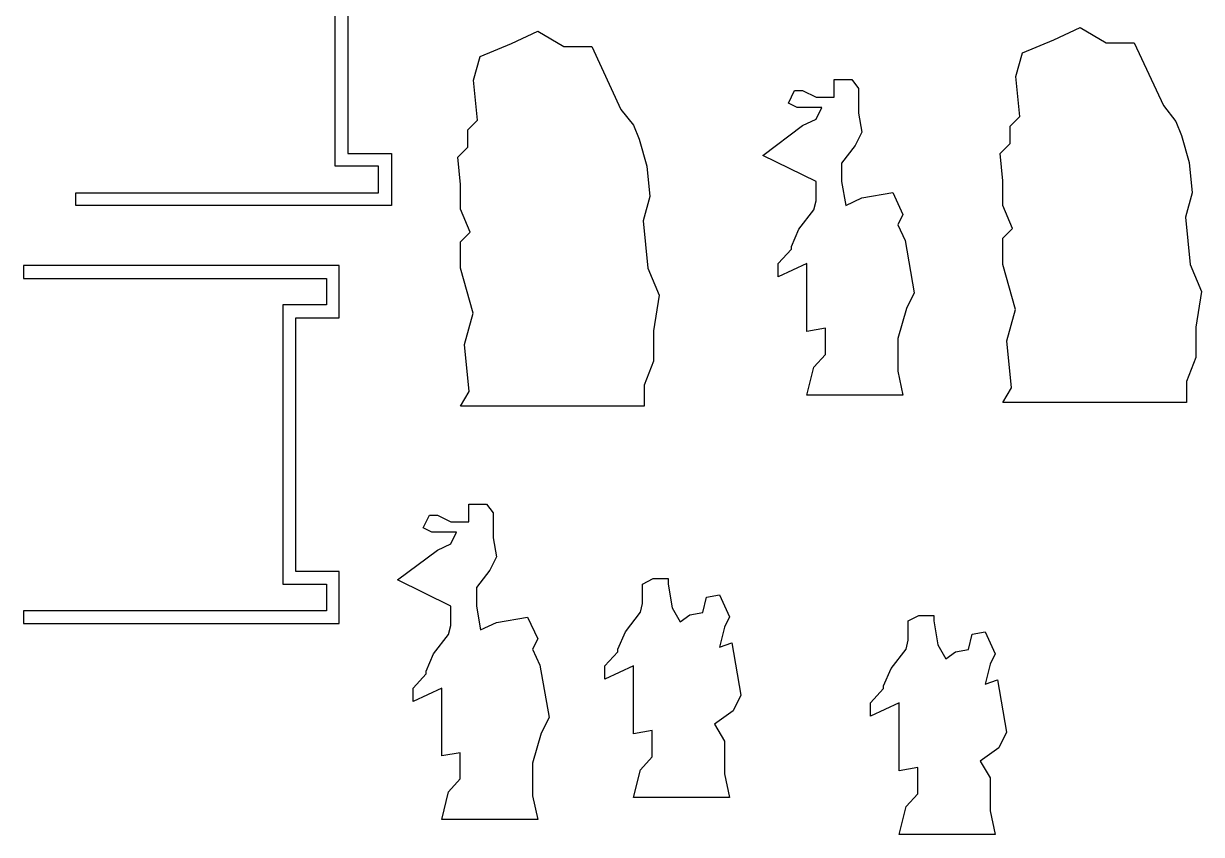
# Model space of a CAD drawing. Extents: x -1323 to 1705, y -706 to 926.
# Drawn here: x -1239.5 to -778.9, y -553.3 to -236.4 of the extents above; entities that cross this region are included whole.
import ezdxf

# ---------------------------------------------------------------- set-up
doc = ezdxf.new("R2010")
doc.units = 0
doc.layers.add('CAMADA_1', color=7, linetype='CONTINUOUS')

msp = doc.modelspace()

# ---------------------------------------------------------------- linework, layer by layer
at = {"layer": 'CAMADA_1'}
for points in [[(-1219.0985, -167.5847), (-1095.6704, -167.5847), (-1095.6704, -187.9633), (-1112.6839, -187.9633), (-1112.6839, -287.0977), (-1095.6704, -287.0977), (-1095.6704, -307.4763), (-1219.0985, -307.4763), (-1219.0985, -302.4763), (-1100.6704, -302.4763), (-1100.6704, -292.0977), (-1117.6839, -292.0977), (-1117.6839, -182.9633), (-1100.6704, -182.9633), (-1100.6704, -172.5847), (-1219.0985, -172.5847), (-1219.0985, -167.5847)], [(-996.8717, -385.883), (-1068.6217, -385.883), (-1065.2684, -380.1544), (-1067.0893, -361.8041), (-1063.7076, -349.5455), (-1068.6217, -332.0032), (-1068.6217, -321.6468), (-1064.8965, -317.9217), (-1068.6217, -308.9656), (-1068.6217, -299.3156), (-1069.683, -288.6194), (-1065.7531, -284.6895), (-1065.7531, -277.9385), (-1061.9789, -274.1643), (-1063.5317, -258.5151), (-1060.9803, -249.2662), (-1048.6888, -244.1537), (-1038.4165, -239.3733), (-1028.2858, -245.3034), (-1017.3283, -245.3034), (-1005.8771, -269.91), (-1001.019, -276.0514), (-998.7204, -281.5779), (-995.7765, -292.0872), (-994.5976, -303.9671), (-997.2119, -313.4436), (-995.3702, -332.0032), (-990.9745, -342.5714), (-993.1724, -356.5252), (-993.1724, -368.3737), (-996.8717, -377.6762), (-996.8717, -385.883)], [(-856.526, -384.4402), (-853.1728, -378.7116), (-854.9937, -360.3612), (-851.612, -348.1027), (-856.526, -330.5603), (-856.526, -320.204), (-852.8009, -316.4788), (-856.526, -307.5228), (-856.526, -297.8727), (-857.5874, -287.1766), (-853.6575, -283.2467), (-853.6575, -276.4957), (-849.8832, -272.7215), (-851.4361, -257.0723), (-848.8847, -247.8233), (-836.5932, -242.7109), (-826.3208, -237.9305), (-816.1902, -243.8605), (-805.2327, -243.8605), (-793.7815, -268.4672), (-788.9234, -274.6086), (-786.6248, -280.135), (-783.6808, -290.6443), (-782.502, -302.5243), (-785.1162, -312.0008), (-783.2746, -330.5603), (-778.8789, -341.1285), (-781.0767, -355.0824), (-781.0767, -366.9309), (-784.7761, -376.2334), (-784.7761, -384.4402), (-856.526, -384.4402)], [(-897.5808, -372.2786), (-895.5974, -381.5545), (-933.1428, -381.5545), (-930.4609, -370.7011), (-925.86, -365.6529), (-925.86, -355.3989), (-933.1428, -356.6609), (-933.1428, -330.1583), (-944.3433, -335.3642), (-944.3433, -330.1583), (-939.2531, -324.5734), (-939.2531, -323.5327), (-936.308, -316.751), (-930.4609, -309.1771), (-929.5983, -305.6858), (-929.5983, -298.1343), (-950.4191, -287.8875), (-934.849, -276.1929), (-929.5983, -273.7525), (-927.3408, -269.1656), (-936.9708, -269.1656), (-940.3796, -267.488), (-937.9742, -262.6003), (-934.849, -262.6003), (-929.5983, -265.1845), (-922.5403, -265.1845), (-922.5403, -258.2226), (-915.6321, -258.2226), (-913.0176, -261.7035), (-913.0176, -271.459), (-911.745, -278.8027), (-914.3249, -284.0447), (-919.5999, -290.8776), (-919.5999, -298.1343), (-917.9888, -307.4314), (-911.745, -304.5294), (-899.5642, -302.4186), (-895.5974, -310.9534), (-897.5808, -314.9835), (-894.7209, -321.1367), (-891.18, -341.5696), (-894.2147, -347.7358), (-897.5808, -359.5005), (-897.5808, -372.2786)], [(-1239.5062, -470.8574), (-1116.0781, -470.8574), (-1116.0781, -450.4789), (-1133.0915, -450.4789), (-1133.0915, -351.3444), (-1116.0781, -351.3444), (-1116.0781, -330.9659), (-1239.5062, -330.9659), (-1239.5062, -335.9659), (-1121.0781, -335.9659), (-1121.0781, -346.3445), (-1138.0915, -346.3445), (-1138.0915, -455.4789), (-1121.0781, -455.4789), (-1121.0781, -465.8574), (-1239.5062, -465.8574), (-1239.5062, -470.8574)], [(-1038.4373, -547.4796), (-1075.9827, -547.4796), (-1073.3008, -536.6262), (-1068.6999, -531.5781), (-1068.6999, -521.3241), (-1075.9827, -522.5861), (-1075.9827, -496.0835), (-1087.1832, -501.2894), (-1087.1832, -496.0835), (-1082.093, -490.4986), (-1082.093, -489.4578), (-1079.1479, -482.6762), (-1073.3008, -475.1022), (-1072.4382, -471.6109), (-1072.4382, -464.0595), (-1093.259, -453.8126), (-1077.6889, -442.1181), (-1072.4382, -439.6776), (-1070.1808, -435.0907), (-1079.8107, -435.0907), (-1083.2195, -433.4131), (-1080.8141, -428.5255), (-1077.6889, -428.5255), (-1072.4382, -431.1097), (-1065.3803, -431.1097), (-1065.3803, -424.1478), (-1058.472, -424.1478), (-1055.8575, -427.6287), (-1055.8575, -437.3842), (-1054.5849, -444.7278), (-1057.1647, -449.9699), (-1062.4398, -456.8028), (-1062.4398, -464.0595), (-1060.8287, -473.3566), (-1054.5849, -470.4546), (-1042.4041, -468.3437), (-1038.4373, -476.8785), (-1040.4207, -480.9087), (-1037.5608, -487.0618), (-1034.02, -507.4948), (-1037.0546, -513.661), (-1040.4207, -525.4257), (-1040.4207, -538.2037), (-1038.4373, -547.4796)], [(-963.4102, -538.8227), (-1000.9557, -538.8227), (-998.2738, -527.9692), (-993.6729, -522.9211), (-993.6729, -512.6671), (-1000.9557, -513.9291), (-1000.9557, -487.4265), (-1012.1562, -492.6324), (-1012.1562, -487.4265), (-1007.066, -481.8416), (-1007.066, -480.8009), (-1004.1209, -474.0192), (-998.2738, -466.4453), (-997.4111, -462.954), (-997.4111, -455.4025), (-993.337, -453.2835), (-987.4128, -453.2835), (-987.4128, -455.4025), (-985.8016, -464.6996), (-982.6798, -470.2366), (-978.9938, -467.4681), (-973.8983, -466.5851), (-972.4092, -460.5588), (-967.3771, -459.6868), (-963.4102, -468.2215), (-965.3937, -472.2517), (-967.3771, -480.0789), (-962.5338, -478.4049), (-958.9929, -498.8378), (-962.0276, -505.004), (-969.2612, -510.1629), (-965.3937, -516.7687), (-965.3937, -529.5468), (-963.4102, -538.8227)], [(-897.0721, -553.251), (-894.3903, -542.3975), (-889.7893, -537.3494), (-889.7893, -527.0954), (-897.0721, -528.3574), (-897.0721, -501.8548), (-908.2726, -507.0607), (-908.2726, -501.8548), (-903.1824, -496.2699), (-903.1824, -495.2291), (-900.2373, -488.4475), (-894.3903, -480.8736), (-893.5276, -477.3822), (-893.5276, -469.8308), (-889.4534, -467.7119), (-883.5292, -467.7119), (-883.5292, -469.8308), (-881.9181, -479.1279), (-878.7962, -484.6649), (-875.1102, -481.8964), (-870.0147, -481.0134), (-868.5257, -474.9871), (-863.4935, -474.1151), (-859.5267, -482.6498), (-861.5101, -486.68), (-863.4935, -494.5072), (-858.6502, -492.8332), (-855.1094, -513.2661), (-858.144, -519.4323), (-865.3777, -524.5912), (-861.5101, -531.197), (-861.5101, -543.975), (-859.5267, -553.251), (-897.0721, -553.251)]]:
    msp.add_lwpolyline(points, close=True, dxfattribs=at)

doc.saveas('drawing.dxf')
